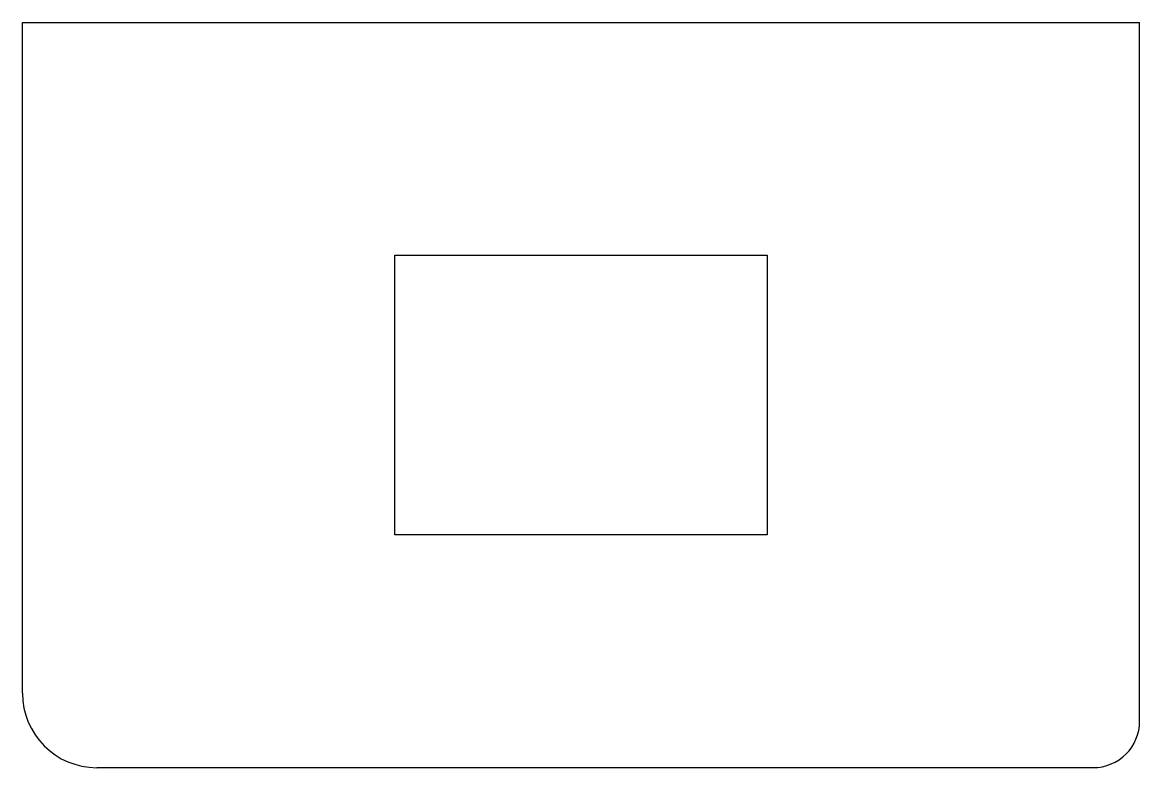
# Model space of a CAD drawing. Extents: x -10 to 13.6, y 17.2 to 32.9.
import ezdxf

# ---------------------------------------------------------------- set-up
doc = ezdxf.new("R2010")
doc.units = 0
doc.header["$LTSCALE"] = 1.21
doc.layers.get('0').update_dxf_attribs({"linetype": 'CONTINUOUS'})

msp = doc.modelspace()

# ---------------------------------------------------------------- linework, layer by layer
at = {"color": 3}
for p, q in [((-10.034, 18.738), (-10.034, 32.912)), ((-10.034, 32.912), (13.588, 32.912)), ((13.588, 18.148), (13.588, 32.912)), ((-2.16, 22.085), (-2.16, 27.99)), ((-2.16, 27.99), (5.714, 27.99)), ((5.714, 27.99), (5.714, 22.085)), ((5.714, 22.085), (-2.16, 22.085)), ((-8.459, 17.164), (12.604, 17.164))]:
    msp.add_line(p, q, dxfattribs=at)
for centre, radius, start, end in [((-8.459, 18.738), 1.575, 180, 270), ((12.604, 18.148), 0.984, 270, 360)]:
    msp.add_arc(centre, radius, start, end, dxfattribs=at)

doc.saveas('drawing.dxf')
